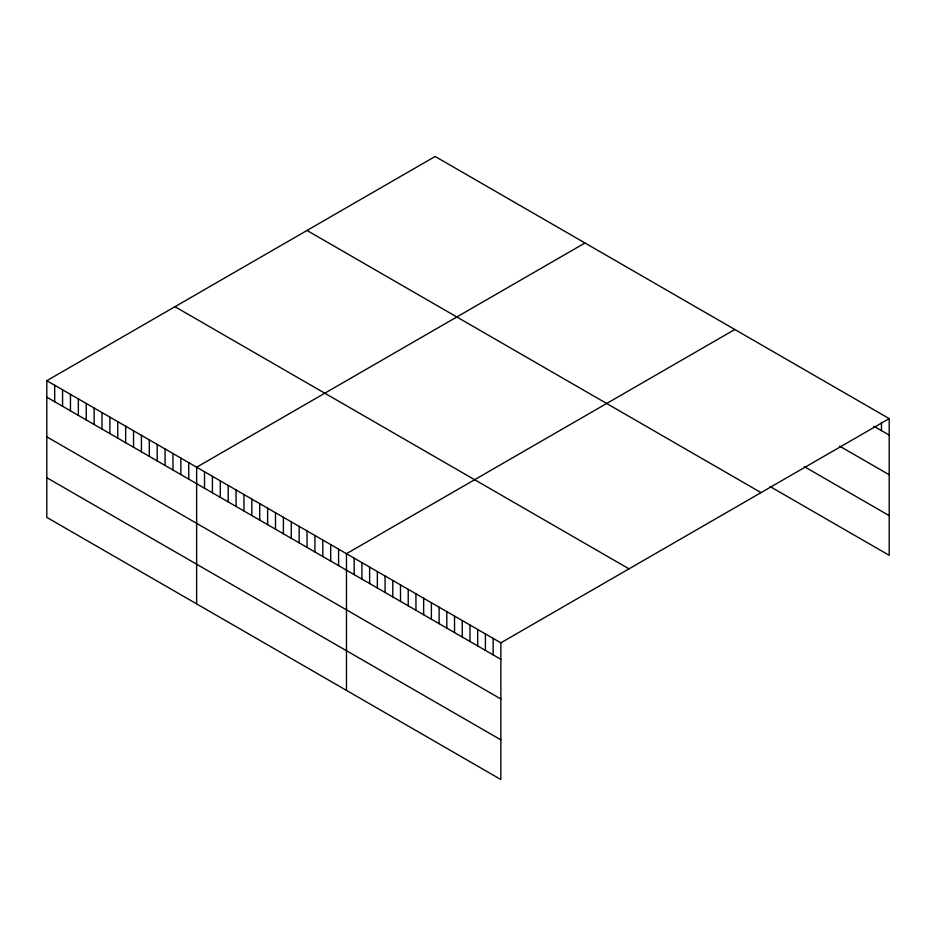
<?xml version="1.0" encoding="UTF-8"?>
<svg xmlns="http://www.w3.org/2000/svg" width="936" height="936" viewBox="0 0 936 936"><rect width="100%" height="100%" fill="white"/><g stroke="black" fill="none" stroke-linecap="round" stroke-linejoin="round"><path stroke-width="1.4" d="M46.8 380.695L500.854 642.833L500.854 779.524L46.8 517.374L46.8 380.695L435.146 156.476L889.2 418.626L889.2 555.305L770.106 486.556M584.988 242.986L196.642 467.204L196.642 603.884M734.818 329.495L346.472 553.702L346.472 690.394M500.854 642.833L889.2 418.626M873.768 426.184L889.2 435.1M839.58 446.121L889.2 474.763M804.293 466.619L889.2 515.642M306.996 230.467L761.05 492.617M174.95 306.704L629.004 568.842M46.8 397.168L500.854 659.307M46.8 436.831L500.854 698.981M46.8 477.711L500.854 739.85M881.478 422.405L881.478 430.642M493.132 638.375L493.132 654.849M485.41 633.918L485.41 650.391M477.688 629.46L477.688 645.934M469.977 625.014L469.977 641.476M462.255 620.556L462.255 637.03M454.533 616.099L454.533 632.572M446.811 611.641L446.811 628.115M439.101 607.183L439.101 623.657M431.379 602.725L431.379 619.199M423.657 598.268L423.657 614.741M415.947 593.81L415.947 610.284M408.225 589.352L408.225 605.826M400.503 584.906L400.503 601.368M392.781 580.449L392.781 596.922M385.07 575.991L385.07 592.465M377.348 571.533L377.348 588.007M369.626 567.076L369.626 583.549M361.904 562.618L361.904 579.091M354.194 558.16L354.194 574.634M338.586 549.151L338.586 565.625M330.7 544.6L330.7 561.073M322.815 540.049L322.815 556.522M314.929 535.497L314.929 551.971M307.043 530.946L307.043 547.408M299.157 526.383L299.157 542.857M291.271 521.832L291.271 538.305M283.386 517.28L283.386 533.754M275.5 512.729L275.5 529.203M267.614 508.178L267.614 524.651M259.728 503.626L259.728 520.1M251.842 499.075L251.842 515.537M243.957 494.512L243.957 510.986M236.071 489.961L236.071 506.435M228.185 485.41L228.185 501.883M220.299 480.858L220.299 497.332M212.413 476.307L212.413 492.781M204.528 471.756L204.528 488.229M188.744 462.641L188.744 479.115M180.859 458.09L180.859 474.564M172.973 453.539L172.973 470.012M165.087 448.987L165.087 465.461M157.201 444.436L157.201 460.91M149.315 439.885L149.315 456.358M141.43 435.334L141.43 451.795M133.544 430.771L133.544 447.244M125.658 426.219L125.658 442.693M117.772 421.668L117.772 438.142M109.886 417.117L109.886 433.59M102.001 412.565L102.001 429.039M94.115 408.014L94.115 424.488M86.229 403.451L86.229 419.925M78.343 398.9L78.343 415.373M70.457 394.349L70.457 410.822M62.572 389.797L62.572 406.271M54.686 385.246L54.686 401.719"/></g></svg>
